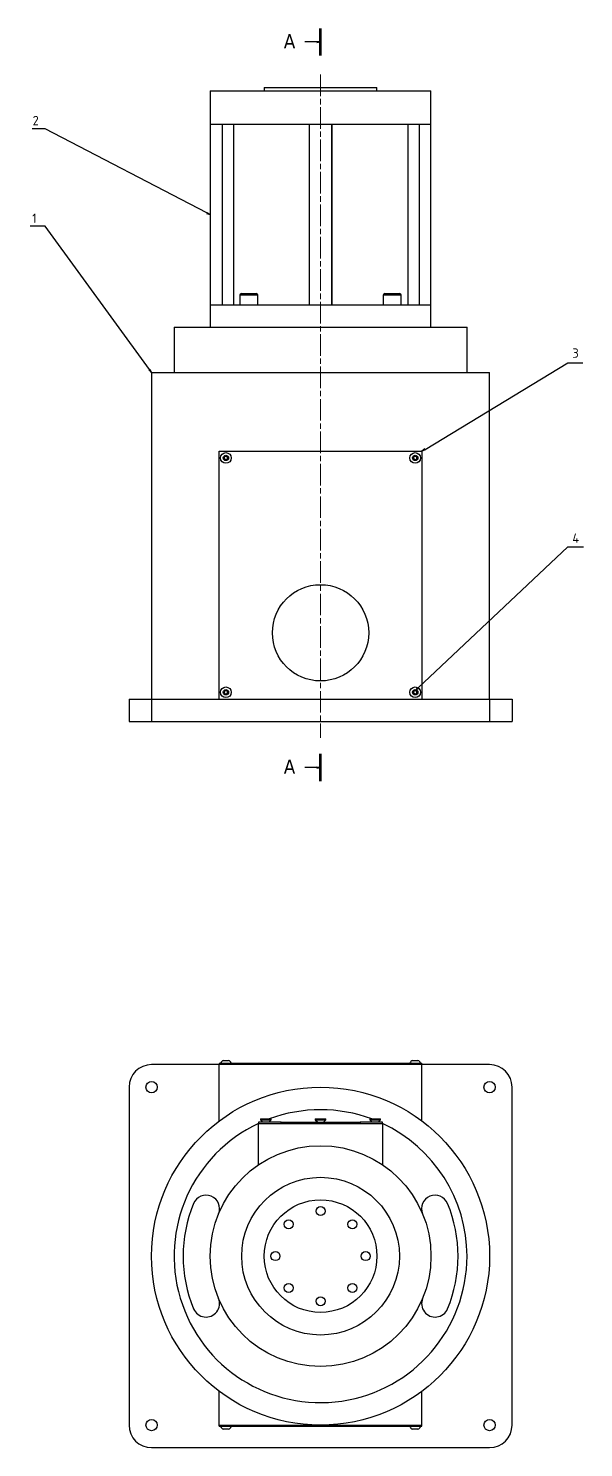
# Model space of a CAD drawing. Header units: millimetres. Extents: x 18672 to 36223, y 3814 to 8014.
# Drawn here: x 18672 to 19288, y 3914 to 5489 of the extents above; entities that cross this region are included whole.
import ezdxf
from ezdxf import colors
from ezdxf.entities.mleader import LeaderData, LeaderLine
from ezdxf.math import Vec2, Vec3

# ---------------------------------------------------------------- set-up
doc = ezdxf.new("R2010")
doc.units = ezdxf.units.MM
doc.linetypes.add('ACAD_ISO08W100', pattern=[36, 24, -3, 6, -3])
doc.layers.get('0').update_dxf_attribs({"lineweight": 35})
doc.layers.add('Nét mảnh', color=130, linetype='Continuous', lineweight=13)
doc.layers.add('Nét đậm', color=7, linetype='Continuous', lineweight=35)
doc.styles.add('MtXpl_TCVN_7284', font='tcvn+7284-2003r.ttf')
doc.styles.add('PDF Tahoma', font='tahoma.ttf')
doc.styles.get("Standard").update_dxf_attribs({"font": 'tcvn+7284-2003r.ttf', "height": 4.375})

# ---------------------------------------------------------------- blocks, each defined once
blk = doc.blocks.new('_Open')
at = {"color": 0, "linetype": 'ByBlock', "lineweight": -2}
for p, q in [((-1, 0.17), (0, 0)), ((-1, -0.17), (0, 0)), ((0, 0), (-1, 0))]:
    blk.add_line(p, q, dxfattribs=at)

msp = doc.modelspace()

# ---------------------------------------------------------------- linework, layer by layer
at = {"layer": 'Nét mảnh', "linetype": 'ACAD_ISO08W100'}
msp.add_line((18995.7, 5437.6), (18995.7, 4701.6), dxfattribs=at)
at = {"layer": 'Nét đậm', "color": 7, "linetype": 'Continuous', "lineweight": 25}
for p, q in [((18873.2, 5419.7), (18873.2, 5382.2)), ((18873.2, 5419.7), (19118.2, 5419.7)), ((18933.2, 5423.4), (18933.2, 5419.7)), ((18933.2, 5423.4), (19058.2, 5423.4)), ((19058.2, 5419.7), (19058.2, 5423.4)), ((19118.2, 5382.2), (19118.2, 5419.7)), ((18873.2, 5382.2), (18873.2, 5182.2)), ((18995.7, 5382.2), (18873.2, 5382.2)), ((18886.4, 5382.2), (18886.4, 5182.2)), ((18886.4, 5382.2), (18886.4, 5182.2)), ((18899, 5382.2), (18899, 5182.2)), ((18983.2, 5382.2), (18983.2, 5182.2)), ((18983.2, 5382.2), (18983.2, 5182.2)), ((19118.2, 5382.2), (18995.7, 5382.2)), ((19008.2, 5182.2), (19008.2, 5382.2)), ((19008.2, 5382.2), (19008.2, 5182.2)), ((19092.4, 5382.2), (19092.4, 5182.2)), ((19105, 5382.2), (19105, 5182.2)), ((19105, 5382.2), (19105, 5182.2)), ((19118.2, 5182.2), (19118.2, 5382.2)), ((18873.2, 5182.2), (18873.2, 5157.2)), ((18873.2, 5182.2), (18995.7, 5182.2)), ((18906.2, 5192.8), (18906.2, 5182.2)), ((18908, 5194.7), (18924.3, 5194.7)), ((18924.3, 5194.7), (18924.3, 5194.7)), ((18926.2, 5182.2), (18926.2, 5192.8)), ((18995.7, 5182.2), (19118.2, 5182.2)), ((19065.3, 5192.8), (19065.3, 5182.2)), ((19067.1, 5194.7), (19077.3, 5194.7)), ((19077.3, 5194.7), (19083.4, 5194.7)), ((19085.3, 5182.2), (19085.3, 5192.8)), ((19118.2, 5157.2), (19118.2, 5182.2)), ((18833.2, 5157.2), (18833.2, 5107.2)), ((18833.2, 5157.2), (19158.2, 5157.2)), ((19158.2, 5107.2), (19158.2, 5157.2)), ((18808.2, 5107.2), (18808.2, 4744.7)), ((18808.2, 5107.2), (19183.2, 5107.2)), ((19183.2, 4744.7), (19183.2, 5107.2)), ((18883.2, 4744.7), (18883.2, 5019.7)), ((18883.2, 5019.7), (19108.2, 5019.7)), ((18888.7, 5011.4), (18889, 5013.5)), ((18890.4, 5010), (18888.7, 5011.4)), ((18889, 5013.5), (18891, 5014.3)), ((18892.4, 5010.9), (18890.4, 5010)), ((18891, 5014.3), (18892.7, 5013)), ((18892.7, 5013), (18892.4, 5010.9)), ((19098.8, 5011.3), (19099, 5013.4)), ((19100.5, 5010), (19098.8, 5011.3)), ((19099, 5013.4), (19100.9, 5014.3)), ((19102.5, 5010.9), (19100.5, 5010)), ((19100.9, 5014.3), (19102.7, 5013.1)), ((19102.7, 5013.1), (19102.5, 5010.9)), ((19108.2, 5019.7), (19108.2, 4744.7)), ((18783.2, 4744.7), (18783.2, 4719.7)), ((18783.2, 4744.7), (18808.2, 4744.7)), ((18808.2, 4744.7), (18808.2, 4719.7)), ((18808.2, 4744.7), (19183.2, 4744.7)), ((18888.6, 4752.5), (18889.9, 4754.2)), ((18889.4, 4750.5), (18888.6, 4752.5)), ((18891.6, 4750.2), (18889.4, 4750.5)), ((18889.9, 4754.2), (18892, 4753.9)), ((18892.9, 4751.9), (18891.6, 4750.2)), ((18892, 4753.9), (18892.9, 4751.9)), ((19098.8, 4751.3), (19099, 4753.4)), ((19100.5, 4750), (19098.8, 4751.3)), ((19099, 4753.4), (19100.9, 4754.3)), ((19102.5, 4750.9), (19100.5, 4750)), ((19100.9, 4754.3), (19102.7, 4753.1)), ((19102.7, 4753.1), (19102.5, 4750.9)), ((19183.2, 4744.7), (19183.2, 4719.7)), ((19183.2, 4744.7), (19208.2, 4744.7)), ((19208.2, 4744.7), (19208.2, 4719.7)), ((18783.2, 4719.7), (18808.2, 4719.7)), ((18808.2, 4719.7), (19183.2, 4719.7)), ((19183.2, 4719.7), (19208.2, 4719.7)), ((18883.2, 4339), (18808.2, 4339)), ((19108.2, 4340.3), (18883.2, 4340.3)), ((18883.2, 4340.3), (18883.2, 4339)), ((19108.2, 4339), (18883.2, 4339)), ((18883.2, 4276.5), (18883.2, 4339)), ((18884.8, 4340.8), (18884.8, 4340.3)), ((18884.8, 4340.8), (18892.6, 4340.8)), ((18887.8, 4343.7), (18891.6, 4343.7)), ((18891.6, 4343.7), (18893.7, 4343.7)), ((18892.6, 4340.8), (18896.7, 4340.8)), ((18896.7, 4340.3), (18896.7, 4340.8)), ((19094.8, 4340.8), (19094.8, 4340.3)), ((19094.8, 4340.8), (19094.8, 4340.3)), ((19094.8, 4340.8), (19095.7, 4340.8)), ((19095.7, 4340.8), (19106.7, 4340.8)), ((19097.8, 4343.7), (19098.2, 4343.7)), ((19098.2, 4343.7), (19103.7, 4343.7)), ((19106.7, 4340.3), (19106.7, 4340.8)), ((19106.7, 4340.3), (19106.7, 4340.8)), ((19108.2, 4340.3), (19108.2, 4339)), ((19108.2, 4276.5), (19108.2, 4339)), ((19183.2, 4339), (19108.2, 4339)), ((18783.2, 4314), (18783.2, 3939)), ((19208.2, 3939), (19208.2, 4314)), ((18927, 4275), (18927, 4273.8)), ((18952, 4275), (18927, 4275)), ((18927, 4227.9), (18927, 4273.8)), ((18927, 4273.8), (18939.5, 4273.8)), ((18929.2, 4278.8), (18929.2, 4277.7)), ((18929.2, 4278.8), (18941, 4278.8)), ((18929.2, 4277.7), (18931.8, 4275)), ((18929.2, 4277.7), (18941, 4277.7)), ((18931.2, 4275.7), (18929.7, 4275)), ((18938.4, 4275), (18941, 4277.7)), ((18939.5, 4273.8), (19052, 4273.8)), ((18941, 4277.7), (18941, 4278.8)), ((18952, 4273.8), (18952, 4275)), ((18952, 4275), (19039.5, 4275)), ((18952, 4273.8), (19039.5, 4273.8)), ((18989.8, 4278.8), (18989.8, 4277.7)), ((18989.8, 4278.8), (18990.4, 4278.8)), ((18989.8, 4277.7), (18992.5, 4275)), ((18989.8, 4277.7), (18990.4, 4277.7)), ((18990.4, 4278.8), (19001.6, 4278.8)), ((18990.4, 4277.7), (19001.6, 4277.7)), ((18999, 4275), (19001.6, 4277.7)), ((19001.6, 4277.7), (19001.6, 4278.8)), ((19039.5, 4275), (19039.5, 4273.8)), ((19064.5, 4275), (19039.5, 4275)), ((19050.5, 4278.8), (19050.5, 4277.7)), ((19050.5, 4278.8), (19062.2, 4278.8)), ((19050.5, 4277.7), (19053.1, 4275)), ((19050.5, 4277.7), (19062.2, 4277.7)), ((19052, 4273.8), (19064.5, 4273.8)), ((19059.6, 4275), (19062.2, 4277.7)), ((19061.7, 4275), (19060.3, 4275.7)), ((19062.2, 4277.7), (19062.2, 4278.8)), ((19064.5, 4273.8), (19064.5, 4275)), ((19064.5, 4273.8), (19064.5, 4227.9)), ((18883.2, 3939), (18883.2, 3976.5)), ((19108.2, 3939), (19108.2, 3976.5)), ((18883.2, 3937.8), (18883.2, 3939)), ((18883.2, 3939), (19108.2, 3939)), ((18883.2, 3939), (18995.7, 3939)), ((18883.2, 3937.8), (19108.2, 3937.8)), ((18884.8, 3937.8), (18884.8, 3937.3)), ((18888.5, 3937.3), (18884.8, 3937.3)), ((18896.7, 3937.3), (18888.5, 3937.3)), ((18896.7, 3937.3), (18896.7, 3937.8)), ((18995.7, 3939), (19108.2, 3939)), ((19094.8, 3937.8), (19094.8, 3937.3)), ((19104.1, 3937.3), (19094.8, 3937.3)), ((19106.7, 3937.3), (19104.1, 3937.3)), ((19106.7, 3937.3), (19106.7, 3937.8)), ((19108.2, 3937.8), (19108.2, 3939)), ((18889.6, 3934.4), (18887.8, 3934.4)), ((18893.7, 3934.4), (18889.6, 3934.4)), ((19102.4, 3934.4), (19097.8, 3934.4)), ((19103.7, 3934.4), (19102.4, 3934.4)), ((18808.2, 3914), (19183.2, 3914))]:
    msp.add_line(p, q, dxfattribs=at)
at = {"layer": 'Nét đậm', "color": 8, "linetype": 'Continuous', "lineweight": 25}
for p, q in [((18926.2, 5192.8), (18906.2, 5192.8)), ((19077.8, 5192.8), (19065.3, 5192.8)), ((19085.3, 5192.8), (19077.8, 5192.8))]:
    msp.add_line(p, q, dxfattribs=at)
at = {"layer": 'Nét đậm', "lineweight": 120}
for points in [[(18995.7, 5458.7), (18995.7, 5488.9)], [(18995.7, 4653.7), (18995.7, 4683.9)]]:
    msp.add_lwpolyline(points, dxfattribs=at)
at = {"layer": 'Nét đậm', "linetype": 'ByBlock', "lineweight": -2}
for points in [[(18991.7, 5473.8), (18978.4, 5473.8)], [(18991.7, 4668.8), (18978.4, 4668.8)]]:
    msp.add_lwpolyline(points, dxfattribs=at)
at = {"layer": 'Nét đậm', "color": 7, "linetype": 'Continuous', "lineweight": 25}
for centre, radius in [((18890.7, 5012.2), 5.94), ((18890.7, 5012.2), 2.97), ((19100.7, 5012.2), 5.94), ((19100.7, 5012.2), 2.97), ((18995.7, 4818.2), 53.4), ((18890.7, 4752.2), 5.94), ((19100.7, 4752.2), 5.94), ((18890.7, 4752.2), 2.97), ((19100.7, 4752.2), 2.97), ((18808.2, 4314), 6.25), ((19183.2, 4314), 6.25), ((18995.7, 4126.5), 187.5), ((18995.7, 4126.5), 122.5), ((18995.7, 4126.5), 87.5), ((18995.7, 4126.5), 62.5), ((18995.7, 4176.5), 5), ((18960.4, 4161.9), 5), ((19031.1, 4161.9), 5), ((18945.7, 4126.5), 5), ((19045.7, 4126.5), 5), ((18960.4, 4091.2), 5), ((19031.1, 4091.2), 5), ((18995.7, 4076.5), 5), ((18808.2, 3939), 6.25), ((19183.2, 3939), 6.25)]:
    msp.add_circle(centre, radius, dxfattribs=at)
for centre, radius, start, end in [((18908, 5192.8), 1.88, 90, 180), ((18924.3, 5192.8), 1.88, 0, 90), ((19067.1, 5192.8), 1.88, 90, 180), ((19083.4, 5192.8), 1.88, 0, 90), ((18890.7, 5012.2), 1.88, 172.4483, 232.4483), ((18890.7, 5012.2), 1.87, 112.4483, 172.4483), ((18890.7, 5012.2), 1.88, 232.4483, 292.4483), ((18890.7, 5012.2), 1.87, 52.4483, 112.4483), ((18890.7, 5012.2), 1.88, 292.4483, 352.4483), ((18890.7, 5012.2), 1.88, 352.4483, 52.4483), ((19100.7, 5012.2), 1.87, 174.7962, 234.7962), ((19100.7, 5012.2), 1.87, 114.7962, 174.7962), ((19100.7, 5012.2), 1.87, 234.7962, 294.7962), ((19100.7, 5012.2), 1.88, 54.7962, 114.7962), ((19100.7, 5012.2), 1.88, 294.7962, 354.7962), ((19100.7, 5012.2), 1.88, 354.7962, 54.7962), ((18890.7, 4752.2), 1.88, 142.5227, 202.5227), ((18890.7, 4752.2), 1.88, 202.5227, 262.5227), ((18890.7, 4752.2), 1.88, 82.5227, 142.5227), ((18890.7, 4752.2), 1.88, 262.5227, 322.5227), ((18890.7, 4752.2), 1.88, 22.5227, 82.5227), ((18890.7, 4752.2), 1.87, 322.5227, 22.5227), ((19100.7, 4752.2), 1.88, 174.7962, 234.7962), ((19100.7, 4752.2), 1.88, 114.7962, 174.7962), ((19100.7, 4752.2), 1.88, 234.7962, 294.7962), ((19100.7, 4752.2), 1.88, 54.7962, 114.7962), ((19100.7, 4752.2), 1.88, 294.7962, 354.7962), ((19100.7, 4752.2), 1.87, 354.7962, 54.7962), ((18808.2, 4314), 25, 90, 180), ((18890.7, 4337.8), 6.64, 116.5409, 153.3384), ((18890.7, 4337.8), 6.64, 26.6616, 63.4591), ((19100.7, 4337.8), 6.64, 116.5409, 153.3384), ((19100.7, 4337.8), 6.64, 26.6616, 63.4591), ((19183.2, 4314), 25, 0, 90), ((18995.7, 4126.5), 162.5, 69.5096, 110.4904), ((18995.7, 4126.5), 162.5, 115.029, 0), ((18995.7, 4126.5), 162.5, 0, 64.971), ((18868.7, 4179.2), 15, 337.5, 157.5), ((19122.8, 4179.2), 15, 22.5, 202.5), ((18995.7, 4126.5), 152.5, 157.5, 202.5), ((18995.7, 4126.5), 152.5, 337.5, 22.5), ((18868.7, 4073.9), 15, 202.5, 22.5), ((19122.8, 4073.9), 15, 157.5, 337.5), ((18808.2, 3939), 25, 180, 270), ((18890.7, 3940.3), 6.64, 206.6616, 243.4591), ((18890.7, 3940.3), 6.64, 296.5409, 333.3384), ((19100.7, 3940.3), 6.64, 206.6616, 243.4591), ((19100.7, 3940.3), 6.64, 296.5409, 333.3384), ((19183.2, 3939), 25, 270, 0)]:
    msp.add_arc(centre, radius, start, end, dxfattribs=at)

# ---------------------------------------------------------------- block references
at = {"layer": 'Nét đậm', "lineweight": -2, "xscale": 4, "yscale": 4, "zscale": 4}
for p in [(18995.7, 5473.8), (18995.7, 4668.8)]:
    msp.add_blockref('_Open', p, dxfattribs=at)

# ---------------------------------------------------------------- texts
at = {"layer": 'Nét đậm', "char_height": 15.6, "attachment_point": 4, "style": 'PDF Tahoma'}
for insert in [(18955, 5474.7), (18955, 4669.7)]:
    msp.add_mtext('A', dxfattribs=dict(at, insert=insert))
at = {"layer": 'Nét đậm', "char_height": 10.4, "attachment_point": 1, "style": 'MtXpl_TCVN_7284'}
for s, insert in [('2', (18676.3, 5391.8)), ('1', (18675.8, 5283.4)), ('3', (19275.1, 5133.8)), ('4', (19275.1, 4928.4))]:
    msp.add_mtext_dynamic_manual_height_columns(s, width=45.452, gutter_width=12.5, heights=[0], dxfattribs=dict(at, insert=insert))

# ---------------------------------------------------------------- leaders
at = {"layer": 'Nét đậm'}
ml = msp.add_multileader_mtext('Standard', dxfattribs=at)
ml.set_content('', color=256)
ml.set_leader_properties()
ml.set_arrow_properties(name='OPEN')
ml.build(insert=Vec2(0, 0))
ml.multileader.update_dxf_attribs({"text_left_attachment_type": 5})
ctx = ml.context
ctx.base_point, ctx.char_height, ctx.plane_origin = Vec3(18671.9, 5375.2), 4.38, Vec3(18790.8, 5241.7)
ctx.left_attachment, ctx.text_align_type = 5, 2
notes = []
notes.append((ctx, [(0, (1, 1, 0), (18690.2, 5377.4), (-1, 0), 14.3, [(0, [(18873.2, 5282.2)], 0, [])])]))
ctx.mtext.insert, ctx.mtext.alignment, ctx.mtext.flow_direction = Vec3(18673.9, 5379.6), 3, 5
ml = msp.add_multileader_mtext('Standard', dxfattribs=at)
ml.set_content('', color=256)
ml.set_leader_properties()
ml.set_arrow_properties(name='OPEN')
ml.build(insert=Vec2(0, 0))
ml.multileader.update_dxf_attribs({"text_left_attachment_type": 5})
ctx = ml.context
ctx.base_point, ctx.char_height, ctx.plane_origin = Vec3(18669.6, 5267.3), 4.38, Vec3(18808.2, 5107.2)
ctx.left_attachment, ctx.text_align_type = 5, 2
notes.append((ctx, [(0, (1, 1, 0), (18690.2, 5269.5), (-1, 0), 16.7, [(0, [(18808.2, 5107.2)], 0, [])])]))
ctx.mtext.insert, ctx.mtext.alignment, ctx.mtext.flow_direction = Vec3(18671.6, 5271.7), 3, 5
ml = msp.add_multileader_mtext('Standard', dxfattribs=at)
ml.set_content('', color=256)
ml.set_leader_properties()
ml.set_arrow_properties(name='OPEN')
ml.build(insert=Vec2(0, 0))
ml.multileader.update_dxf_attribs({"text_left_attachment_type": 5})
ctx = ml.context
ctx.base_point, ctx.char_height, ctx.plane_origin = Vec3(19284.8, 5117.7), 4.38, Vec3(19108.2, 5019.7)
ctx.left_attachment = 5
notes.append((ctx, [(0, (1, 1, 0), (19269.9, 5117.7), (1, 0), 14.9, [(0, [(19108.2, 5019.7)], 0, [])])]))
ctx.mtext.insert, ctx.mtext.flow_direction = Vec3(19286.8, 5122.1), 5
ml = msp.add_multileader_mtext('Standard', dxfattribs=at)
ml.set_content('', color=256)
ml.set_leader_properties()
ml.set_arrow_properties(name='OPEN')
ml.build(insert=Vec2(0, 0))
ml.multileader.update_dxf_attribs({"text_left_attachment_type": 5})
ctx = ml.context
ctx.base_point, ctx.char_height, ctx.plane_origin = Vec3(19285.5, 4913.7), 4.38, Vec3(19100.9, 4754.3)
ctx.left_attachment = 5
notes.append((ctx, [(0, (1, 1, 0), (19269.9, 4913.7), (1, 0), 15.6, [(0, [(19100.9, 4754.3)], 0, [])])]))
ctx.mtext.insert, ctx.mtext.flow_direction = Vec3(19287.5, 4918.1), 5
for ctx, leaders in notes:
    for number, flags, end, landing, length, lines in leaders:
        leader = LeaderData()
        leader.index, (leader.has_last_leader_line, leader.has_dogleg_vector, leader.attachment_direction) = number, flags
        leader.last_leader_point, leader.dogleg_vector, leader.dogleg_length = Vec3(end), Vec3(landing), length
        for number, points, colour, breaks in lines:
            line = LeaderLine()
            line.index, line.vertices, line.color, line.breaks = number, Vec3.list(points), colors.encode_raw_color(colour), breaks
            leader.lines.append(line)
        ctx.leaders.append(leader)

doc.saveas('drawing.dxf')
